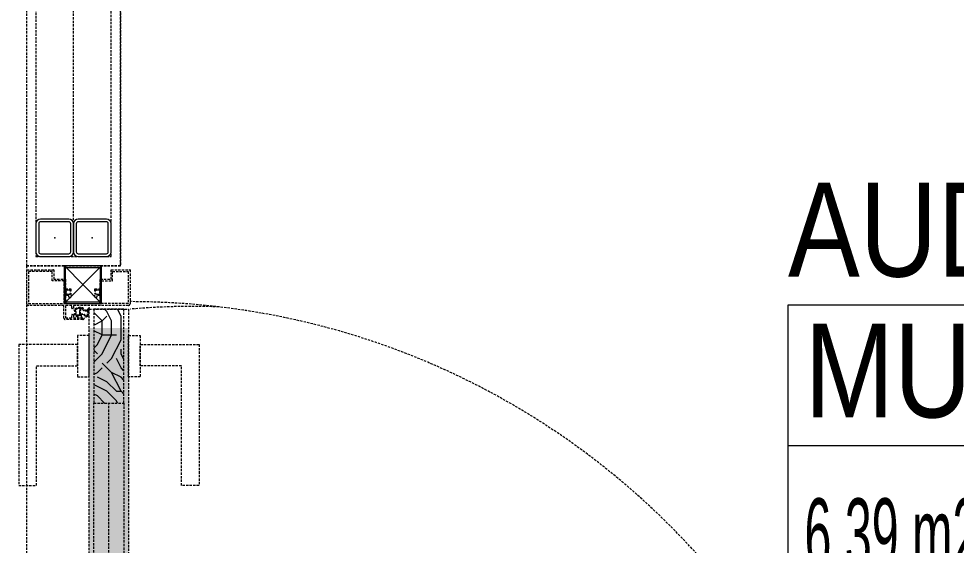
# Model space of a CAD drawing. Extents: x -1457 to 23780, y -2071 to 4205.
# Drawn here: x 1516.7 to 1616.5, y 561.2 to 617.3 of the extents above; entities that cross this region are included whole.
import ezdxf
from ezdxf.enums import TextEntityAlignment as Align

# ---------------------------------------------------------------- set-up
doc = ezdxf.new("R2010")
doc.units = 0
doc.header["$MEASUREMENT"] = 0
doc.linetypes.add('HIDDEN', pattern=[0.375, 0.25, -0.125])
doc.layers.get('0').update_dxf_attribs({"color": 9, "lineweight": 9})
doc.layers.add('10', color=9, linetype='Continuous', lineweight=9)
doc.layers.add('M-TEFRIS2-015', color=129, linetype='Continuous', lineweight=9)
doc.styles.add('Arial', font='arial.ttf', dxfattribs={"height": 2.5})
doc.styles.add('MuuM_TEXT-STANDART', font='ARIALN.TTF')

# ---------------------------------------------------------------- blocks, each defined once
blk = doc.blocks.new('0_roomno2')
blk.add_lwpolyline([(19.375, -10.50000000000218), (0, -10.50000000000218), (0, 0), (19.375, 0)], close=True)
for points in [[(0, -3.000000000001454), (19.375, -3.000000000001454)], [(8.125, -3.000000000001454), (8.125, -10.50000000000218)], [(11.875, -3.000000000001454), (11.875, -10.50000000000218)], [(15.625, -3.000000000001454), (15.625, -10.50000000000218)], [(0, -6.750000000001456), (8.125, -6.750000000001456)]]:
    blk.add_lwpolyline(points)
at = {"style": 'MuuM_TEXT-STANDART', "width": 0.6}
blk.add_text('H:', height=1.5, dxfattribs=at).set_placement((0.3500000000000001, -8.607952679349546), align=Align.MIDDLE_LEFT)
at = {"style": 'Arial'}
blk.add_attdef('ODANO', (0, 1.170000000001164), '', height=2, dxfattribs=at)
blk.add_attdef('MEKANADI', text='', height=2, dxfattribs=at).set_placement((0.3500000000000002, -3.000000000001454), align=Align.BOTTOM_LEFT)
at = {"style": 'MuuM_TEXT-STANDART', "width": 0.6}
for tag, p in [('YER01', (10, -4.500000000001454)), ('TAVAN01', (13.75, -4.500000000001454)), ('DUVAR01', (17.5, -4.500000000001454)), ('YER02', (10, -6.750000000001456)), ('TAVAN02', (13.75, -6.750000000001456)), ('DUVAR02', (17.5, -6.750000000001456)), ('YER03', (10, -9.000000000001457)), ('TAVAN03', (13.75, -9.000000000001457)), ('DUVAR03', (17.5, -9.000000000001457))]:
    blk.add_attdef(tag, text='', height=1.5, dxfattribs=at).set_placement(p, align=Align.MIDDLE_CENTER)
for tag, p in [('M2', (0.3500000000000001, -4.875000000001454)), ('TEMIZTAVANYUKSEKLIGI', (1.799999999999999, -8.607952679349546))]:
    blk.add_attdef(tag, text='', height=1.5, dxfattribs=at).set_placement(p, align=Align.MIDDLE_LEFT)
blk = doc.blocks.new('Prf-40x40')
for points in [[(1.5, -1.999999999998179), (-1.5, -2.000000000001818, -0.4142135623730951), (-2, -1.500000000001818), (-2, 1.499999999998179, -0.4142135623730951), (-1.5, 1.999999999998179), (1.5, 2.000000000001818, -0.4142135623730951), (2, 1.500000000001818), (2, -1.499999999998179, -0.4142135623730951)], [(1.499999999999543, -1.699999999998908), (-1.5, -1.700000000002543, -0.4142135623738941), (-1.699999999999818, -1.500000000001818), (-1.699999999999818, 1.499999999998179, -0.4142135623738941), (-1.499999999999543, 1.699999999998908), (1.5, 1.700000000002543, -0.4142135623738941), (1.699999999999818, 1.500000000001818), (1.699999999999818, -1.499999999998179, -0.4142135623738941)]]:
    blk.add_lwpolyline(points, format="xyb", close=True)
blk.add_point((0, 0))
blk = doc.blocks.new('p-korkasa_40x40')
at = {"layer": '10'}
for points in [[(-2, -2), (-2, -2, 4.557571570274368), (-2, -2), (2, -2.000000000000454, 6.895317174706505), (2, -2.000000000000454), (2, -2.000000000000454), (2, 2.000000000000454), (-2, 2), (-2, -2)], [(-1.85000000000582, -1.85000000000582), (-1.85000000000582, 1.85000000000582), (1.85000000000582, 1.85000000000582), (1.85000000000582, -1.85000000000582), (-1.85000000000582, -1.85000000000582, -4.556434831823175), (-1.85000000000582, -1.85000000000582)]]:
    blk.add_lwpolyline(points, format="xyb", close=True, dxfattribs=at)
for points in [[(2, -2.000000000000454), (-2, 2)], [(2, 2.000000000000454), (-2, -1.96874570933869)]]:
    blk.add_lwpolyline(points, dxfattribs=at)

msp = doc.modelspace()

# ---------------------------------------------------------------- hatches: boundary and pattern name
at = {"layer": 'M-TEFRIS2-015', "linetype": 'HIDDEN', "lineweight": 0}
h = msp.add_hatch(color=256, dxfattribs=at)
edge = h.paths.add_edge_path()
edge.add_spline(control_points=[(1522.963030633815, 585.5124168741931), (1522.909368798257, 585.5518905303725), (1522.81212404263, 585.6234237906428), (1522.717635294874, 585.7302027273581), (1522.61004080475, 585.8163456622242), (1522.664873215923, 585.9251545169718), (1522.700648113831, 586.027397248039), (1522.67637502477, 586.1359355160348), (1522.609028835679, 586.2204025752908), (1522.606331442388, 586.3135084889036), (1522.609813958315, 586.4280968082567), (1522.771242031424, 586.4992461649854), (1522.944397740972, 586.5837259805085), (1523.179118747117, 586.6044139951155), (1523.335625394142, 586.5791968899975), (1523.482921732968, 586.5861406768272), (1523.495546771366, 586.4723159391979), (1523.579513586763, 586.4004652716212), (1523.664606602961, 586.2870381958019), (1523.78955706703, 586.3092953703053), (1523.906167996764, 586.326812025527), (1524.051823813999, 586.3675793135444), (1524.099548111775, 586.4944373659491), (1524.148040103955, 586.6718433058231), (1524.169813849465, 586.6237657850252), (1524.176912558603, 586.5994532188015)], knot_values=[0, 0, 0, 0, 1.972481329933421, 3.574485720078666, 4.459231721842631, 5.627326994262999, 6.631388320856649, 7.787072978740821, 8.75015276194368, 9.776376719050775, 10.52172028727109, 11.98318526219924, 14.34903833668033, 16.62296311174929, 18.66660599276623, 19.53265988375316, 20.30320742306432, 21.53106540985929, 22.8950020509257, 24.14050273090668, 24.94140504827469, 26.57643914558082, 28.1214307914516, 29.40842415818681, 30.06904306217089, 30.06904306217089, 30.06904306217089, 30.06904306217089], degree=3, periodic=0)
edge.add_arc((1524.157714160658, 586.593847728971), 0.0200000000000125, -369.69612773739186, -343.7234121128039, ccw=False)
edge.add_line((1524.177428457737, 586.5904792737383), (1524.014784458162, 585.6385853322354))
edge.add_spline(control_points=[(1524.014784458162, 585.6385853322317), (1523.968463203291, 585.6112120047437), (1523.902943031266, 585.5566960877004), (1523.799129535528, 585.5509440931019), (1523.736839466041, 585.566942176647), (1523.743469302663, 585.566304763397), (1523.719578861597, 585.6376990536555), (1523.719578861597, 585.6376990536555)], knot_values=[0, 0, 0, 0, 0.2230052084876708, 0.4469780816912642, 0.8022655540997069, 1.018676818468204, 1.060393501096338, 1.060393501096338, 1.060393501096338, 1.060393501096338], degree=3, periodic=0)
edge.add_arc((1523.485104730818, 585.584235823113), 0.2404920685283454, -347.1553904040016, -218.8576386954632)
edge.add_spline(control_points=[(1523.29783182151, 585.7351175399126), (1523.315572484586, 585.7087978341624), (1523.314562515956, 585.6507449857709), (1523.36850256149, 585.5540416725235), (1523.250750785672, 585.555615946043), (1523.239420754435, 585.7486843127372), (1523.084982019998, 585.686198370935), (1522.837122221314, 585.6987589111195), (1522.971174481732, 585.5826184039215), (1522.965247884, 585.5315299956965), (1522.963030633815, 585.5124168741931)], knot_values=[1.684532790128255, 1.684532790128255, 1.684532790128255, 1.684532790128255, 1.827512949640418, 2.001131811412198, 2.034132841388928, 2.383878172112238, 2.570749579948123, 2.81730155771981, 2.995364809708569, 3.101801527567439, 3.101801527567439, 3.101801527567439, 3.101801527567439], degree=3, periodic=0)
edge = h.paths.add_edge_path(flags=16)
edge.add_spline(control_points=[(1523.988340175361, 586.2924504487055), (1523.9716948977, 586.2761717092471), (1523.95236359199, 586.2599180553043), (1523.91470739694, 586.2371232394762), (1523.900126432862, 586.2300966993971), (1523.891601212694, 586.226226980627)], knot_values=[4.696285649924368, 4.696285649924368, 4.696285649924368, 4.696285649924368, 4.79612257682362, 4.79612257682362, 4.854419796380462, 4.854419796380462, 4.854419796380462, 4.854419796380462], degree=3, periodic=0)
edge.add_spline(control_points=[(1523.891601212694, 586.226226980627), (1523.888574635956, 586.2263921767262), (1523.885537407197, 586.2263443214288), (1523.875737759856, 586.2259975153975), (1523.868122312404, 586.2254855995889), (1523.851653761918, 586.2240701542432), (1523.84296999246, 586.2231971010078), (1523.825297006624, 586.2211618959591), (1523.816600964456, 586.2200224048102), (1523.791219328949, 586.216338022572), (1523.77289864187, 586.2134663206125), (1523.731250456385, 586.2101938763262), (1523.70797488391, 586.2095047567018), (1523.670828163769, 586.215548207856), (1523.657947949152, 586.2187803357992), (1523.626453094417, 586.2297694444169), (1523.609395999709, 586.2391372309903), (1523.579387074882, 586.2597339600215), (1523.566376173087, 586.2712469961007), (1523.542954604371, 586.2942966995288), (1523.532794417959, 586.3054558157492), (1523.514849645821, 586.3262310527825), (1523.506881877533, 586.3360069335577), (1523.490965236713, 586.3551670246052), (1523.482809801229, 586.3649632611596), (1523.460101818502, 586.3944018619841), (1523.4452455479, 586.4158352046106), (1523.432644986984, 586.4414127943783)], knot_values=[3.795205768767631, 3.795205768767631, 3.795205768767631, 3.795205768767631, 3.825435281411388, 3.825435281411388, 3.876175829762433, 3.876175829762433, 3.923120005564896, 3.923120005564896, 3.970064181367359, 3.970064181367359, 4.056079576782028, 4.056079576782028, 4.1420949721967, 4.1420949721967, 4.181856208153813, 4.181856208153813, 4.244411595576305, 4.244411595576305, 4.309456277789172, 4.309456277789172, 4.374500960002043, 4.374500960002043, 4.436400391423946, 4.436400391423946, 4.498299822845847, 4.498299822845847, 4.605733337985941, 4.605733337985941, 4.605733337985941, 4.605733337985941], degree=3, periodic=0)
edge.add_arc((1523.364469013672, 586.4078265373137), 0.0759999999999773, -333.7732677223272, -207.2221899925271)
edge.add_arc((1524.268135730457, 586.0227750352751), 1.058097748058568, -563.3761552425167, -528.8376998673891)
edge.add_arc((1523.249680143676, 585.821789519996), 0.0200000000000284, -528.9000715373779, -419.8045860840282)
edge.add_arc((1523.474557226345, 585.5380029210974), 0.3422998841750275, -695.511948304005, -591.1287320440587, ccw=False)
edge.add_arc((1523.853332744155, 585.7019794421176), 0.0708012071070941, -521.8184495585258, -360.1577279099494)
edge.add_line((1523.924133682984, 585.7017845357514), (1524.022038299212, 586.2747833016219))
edge.add_arc((1524.002324002133, 586.2781517568474), 0.019999999999999, -369.6961277305409, -225.6378390656023)
edge = h.paths.add_edge_path(flags=16)
edge.add_spline(control_points=[(1523.118498943561, 586.5277778823838), (1523.116567251895, 586.5272445346818), (1523.114633524896, 586.5267061118393), (1523.079427380369, 586.5168229448645), (1523.045545185054, 586.5060133696643), (1523.011084735484, 586.4941873199168), (1523.009943306126, 586.4937946300597), (1523.00880246349, 586.4934011745463)], knot_values=[2.606882164150666, 2.606882164150666, 2.606882164150666, 2.606882164150666, 2.618308665253161, 2.618308665253161, 2.814704777591772, 2.814704777591772, 2.821436412206805, 2.821436412206805, 2.821436412206805, 2.821436412206805], degree=3, periodic=0)
edge.add_spline(control_points=[(1523.00880246349, 586.4934011745463), (1522.976659108332, 586.4823155262166), (1522.944981517168, 586.470622079305), (1522.912264880939, 586.4579629412219), (1522.910760087721, 586.4573792243864), (1522.909255052429, 586.4567939564549)], knot_values=[2.408074102405524, 2.408074102405524, 2.408074102405524, 2.408074102405524, 2.597738580129102, 2.597738580129102, 2.606882164150666, 2.606882164150666, 2.606882164150666, 2.606882164150666], degree=3, periodic=0)
edge.add_spline(control_points=[(1522.909255052429, 586.4567939564549), (1522.894596673061, 586.45109370512), (1522.879915330988, 586.4452463179805), (1522.848699774651, 586.4325377115129), (1522.832060562181, 586.4256058320061), (1522.802419531134, 586.413010027285), (1522.789769708514, 586.4076096893514), (1522.77709281916, 586.4020567355292)], knot_values=[2.149006277224146, 2.149006277224146, 2.149006277224146, 2.149006277224146, 2.238060749371884, 2.238060749371884, 2.336258805541189, 2.336258805541189, 2.408074102405524, 2.408074102405524, 2.408074102405524, 2.408074102405524], degree=3, periodic=0)
edge.add_spline(control_points=[(1522.77709281916, 586.4020567355292), (1522.772435714964, 586.4000167489176), (1522.767774957825, 586.3979561651977), (1522.754444436876, 586.3919915141341), (1522.746404477704, 586.3881710140231), (1522.732236865453, 586.3810552369578), (1522.726079441414, 586.3777580973001), (1522.71572355941, 586.3717657341367), (1522.711686490264, 586.3692639085748), (1522.707949469455, 586.3662984113798)], knot_values=[1.977607441624772, 1.977607441624772, 1.977607441624772, 1.977607441624772, 2.003990200929743, 2.003990200929743, 2.053089229014396, 2.053089229014396, 2.101047753119271, 2.101047753119271, 2.149006277224144, 2.149006277224144, 2.149006277224144, 2.149006277224144], degree=3, periodic=0)
edge.add_arc((1522.720381617466, 586.3506318324398), 0.0200000000000304, -591.5663893431631, -540.5555631517888)
edge.add_spline(control_points=[(1522.700522171981, 586.352998776656), (1522.700387982844, 586.3518728853996), (1522.700278841596, 586.3507296143907), (1522.699780320472, 586.34462242472), (1522.699537500175, 586.3385106654059), (1522.699159313204, 586.321282809502), (1522.699172032866, 586.3094307229294), (1522.699474150206, 586.2993613901381)], knot_values=[1.69878072459484, 1.69878072459484, 1.69878072459484, 1.69878072459484, 1.709176364630534, 1.709176364630534, 1.751194216338215, 1.751194216338215, 1.814824352558606, 1.814824352558606, 1.814824352558606, 1.814824352558606], degree=3, periodic=0)
edge.add_spline(control_points=[(1522.699474150206, 586.2993613901381), (1522.699477051337, 586.2992646977109), (1522.699479979154, 586.2991681696694), (1522.699760908832, 586.2900058157793), (1522.700348095113, 586.2821680977759), (1522.701618601117, 586.2721949523293), (1522.702102940199, 586.2691683006233), (1522.703216977083, 586.2635999948798), (1522.703678838338, 586.2616875163403), (1522.704942012162, 586.2570407130734), (1522.705901996127, 586.2542631986107), (1522.707754727544, 586.2501067909288), (1522.708492302325, 586.2486135951585), (1522.710148213839, 586.2454191493562), (1522.710944305909, 586.243922802747), (1522.713163895631, 586.2399073852685), (1522.714190508217, 586.2381367186063), (1522.715282292509, 586.2363075718495)], knot_values=[1.498288754767149, 1.498288754767149, 1.498288754767149, 1.498288754767149, 1.498899773643438, 1.498899773643438, 1.55638679152604, 1.55638679152604, 1.58513030046734, 1.58513030046734, 1.61387380940864, 1.61387380940864, 1.646408564364206, 1.646408564364206, 1.665384561853024, 1.665384561853024, 1.684360559341839, 1.684360559341839, 1.69878072459484, 1.69878072459484, 1.69878072459484, 1.69878072459484], degree=3, periodic=0)
edge.add_line((1522.715282292509, 586.2363075718495), (1522.741319312144, 586.1926858323459))
edge.add_line((1522.741319312147, 586.1926858323459), (1522.774492553284, 586.1071733190656))
edge.add_line((1522.774492553282, 586.1071733190656), (1522.78269070209, 586.0315136940117))
edge.add_line((1522.78269070209, 586.031513694008), (1522.761553732504, 585.9261518804815))
edge.add_spline(control_points=[(1522.7615537325, 585.9261518804815), (1522.75827431264, 585.9171246249716), (1522.754791587162, 585.9083648612686), (1522.743867787027, 585.8820235150306), (1522.736615186073, 585.8662704090202), (1522.731798071465, 585.8538242830145)], knot_values=[0.9322138717899155, 0.9322138717899155, 0.9322138717899155, 0.9322138717899155, 0.9728151593248144, 0.9728151593248144, 1.059280169269481, 1.059280169269481, 1.059280169269481, 1.059280169269481], degree=3, periodic=0)
edge.add_arc((1522.750449807052, 585.8466053662232), 0.0199999999999873, -564.1288367209762, -491.1876026072526)
edge.add_spline(control_points=[(1522.737000580346, 585.8318027211608), (1522.744531190358, 585.8249606411882), (1522.754816404962, 585.816076906598), (1522.764550070515, 585.8071379952708), (1522.764565357757, 585.8071239553574), (1522.764580643681, 585.8071099157714)], knot_values=[0.6191493752113117, 0.6191493752113117, 0.6191493752113117, 0.6191493752113117, 0.6800377646677511, 0.6800377646677511, 0.6801335518299229, 0.6801335518299229, 0.6801335518299229, 0.6801335518299229], degree=3, periodic=0)
edge.add_line((1522.764580643681, 585.8071099157714), (1522.791418535239, 585.7816145998804))
edge.add_arc((1522.844576437885, 585.8359306876118), 0.0760000000000115, -494.38258039392, -471.8248503193476)
edge.add_line((1522.816321879625, 585.7653780126966), (1522.890986845237, 585.7623035863398))
edge.add_line((1522.890986845239, 585.7623035863471), (1522.974289477383, 585.7665440178716))
edge.add_line((1522.974289477381, 585.7665440178644), (1523.054185251191, 585.7706110269028))
edge.add_line((1523.054185251192, 585.7706110269028), (1523.100655363906, 585.7729765383592))
edge.add_line((1523.100655363905, 585.7729765383592), (1523.100661058738, 585.7729797938773))
edge.add_arc((1523.090417762236, 585.8482863332865), 0.0760000000000394, -442.254088892707, -352.7718027218857)
edge.add_line((1523.165813782656, 585.8578487652376), (1523.165773357895, 585.8577030367924))
edge.add_line((1523.165773357894, 585.8577030367924), (1523.153375299264, 585.9245351017853))
edge.add_line((1523.153375299265, 585.9245351017853), (1523.144034981698, 586.0154991212512))
edge.add_line((1523.144034981695, 586.0154991212439), (1523.145268043846, 586.1439792439414))
edge.add_line((1523.145268043849, 586.1439792439451), (1523.152703061467, 586.2115589785099))
edge.add_line((1523.152703061463, 586.2115589785062), (1523.183841148152, 586.3523976011165))
edge.add_arc((1524.125587823743, 586.0703248435348), 0.9830828253785207, -561.0841378559761, -556.6740540243767, ccw=False)
edge.add_arc((1523.138726014004, 586.4545189879027), 0.0760000000000061, -383.6945358760281, -254.5649605422865)
h = msp.add_hatch(dxfattribs=at)
h.set_pattern_fill('LOGEND', color=256, scale=10, style=0)
h.set_pattern_definition([(7.016709298534877e-15, (11.05818613421819, 2468.639528499534), (9.999999999999998, 9.999999999999998), [3, -7]), (7.016709298534877e-15, (11.05818613421819, 2469.139528499534), (9.999999999999998, 9.999999999999998), [3, -7]), (7.016709298534877e-15, (11.55818613421819, 2470.139528499534), (9.999999999999998, 9.999999999999998), [2, -8]), (7.016709298534877e-15, (12.05818613421819, 2471.139528499534), (9.999999999999998, 9.999999999999998), [1.5, -8.5]), (7.016709298534877e-15, (12.05818613421819, 2472.139528499534), (9.999999999999998, 9.999999999999998), [1, -9]), (7.016709298534877e-15, (9.55818613421819, 2473.139528499534), (9.999999999999998, 9.999999999999998), [0.5, -2.5, 0.5, -6.5]), (7.016709298534877e-15, (11.05818613421819, 2473.639528499534), (9.999999999999998, 9.999999999999998), [0.5, -4, 1.5, -4]), (7.016709298534877e-15, (13.05818613421819, 2474.139528499534), (9.999999999999998, 9.999999999999998), [0.5, -0.5, 0.5, -8.5]), (7.016709298534877e-15, (12.55818613421819, 2474.639528499534), (9.999999999999998, 9.999999999999998), [0.5, -9.5]), (7.016709298534877e-15, (12.05818613421819, 2475.639528499534), (9.999999999999998, 9.999999999999998), [1.5, -8.5]), (7.016709298534877e-15, (12.05818613421819, 2476.639528499534), (9.999999999999998, 9.999999999999998), [2, -8]), (7.016709298534877e-15, (11.55818613421819, 2477.639528499534), (9.999999999999998, 9.999999999999998), [2.5, -3, 0.5, -4]), (90, (7.55818613421819, 2471.639528499534), (-9.999999999999998, 9.999999999999998), [0.5, -1, 2.5, -6]), (90, (8.05818613421819, 2472.639528499534), (-9.999999999999998, 9.999999999999998), [0.5, -0.5, 1.5, -7.5]), (90, (8.55818613421819, 2476.639528499534), (-9.999999999999998, 9.999999999999998), [1, -9]), (90, (9.05818613421819, 2472.639528499534), (-9.999999999999998, 9.999999999999998), [2, -3, 0.5, -4.5]), (90, (9.55818613421819, 2478.139528499534), (-9.999999999999998, 9.999999999999998), [0.5, -9.5]), (90, (10.05818613421819, 2473.139528499534), (-9.999999999999998, 9.999999999999998), [1.5, -8.5]), (90, (11.05818613421819, 2473.639528499534), (-9.999999999999998, 9.999999999999998), [1, -9]), (90, (12.05818613421819, 2473.639528499534), (-9.999999999999998, 9.999999999999998), [0.5, -1.5, 1.5, -6.5]), (90, (12.55818613421819, 2474.139528499534), (-9.999999999999998, 9.999999999999998), [0.5, -9.5]), (90, (13.05818613421819, 2472.139528499534), (-9.999999999999998, 9.999999999999998), [1.399999999999999, -8.6]), (90, (13.55818613421819, 2470.139528499534), (-9.999999999999998, 9.999999999999998), [1, -9]), (90, (14.55818613421819, 2474.139528499534), (-9.999999999999998, 9.999999999999998), [0.5, -9.5]), (90, (15.55818613421819, 2473.639528499534), (-9.999999999999998, 9.999999999999998), [1.5, -8.5]), (90, (16.55818613421819, 2473.639528499534), (-9.999999999999998, 9.999999999999998), [1.5, -8.5]), (45.0000000000001, (15.05818613421819, 2469.639528499534), (-2.075353200829348e-15, 10.00000000019025), [0.7071000000000001, -0.7071000000000001, 0.7071000000000001, -12.02083562]), (45.0000000000001, (13.05818613421819, 2472.139528499534), (-2.075353200829348e-15, 10.00000000019025), [1.414199999999999, -12.72793562]), (45.0000000000001, (9.05818613421819, 2477.139528499534), (-2.075353200829348e-15, 10.00000000019025), [1.414199999999999, -12.72793562]), (45.0000000000001, (11.05818613421819, 2474.639528499534), (-2.075353200829348e-15, 10.00000000019025), [1.414199999999999, -12.72793562]), (45.0000000000001, (11.55818613421819, 2472.639528499534), (-2.075353200829348e-15, 10.00000000019025), [1.414199999999999, -12.72793562]), (45.0000000000001, (14.55818613421819, 2470.639528499534), (-2.075353200829348e-15, 10.00000000019025), [1.414199999999999, -12.72793562]), (45.0000000000001, (13.55818613421819, 2471.139528499534), (-2.075353200829348e-15, 10.00000000019025), [2.121319999999998, -12.02081562]), (45.0000000000001, (10.55818613421819, 2475.639528499534), (-2.075353200829348e-15, 10.00000000019025), [0.7071000000000001, -13.43503562]), (45.0000000000001, (10.05818613421819, 2476.639528499534), (-2.075353200829348e-15, 10.00000000019025), [0.7071000000000001, -13.43503562]), (45.0000000000001, (14.05818613421819, 2476.639528499534), (-2.075353200829348e-15, 10.00000000019025), [0.7071000000000001, -13.43503562]), (45.0000000000001, (10.05818613421819, 2471.639528499534), (-2.075353200829348e-15, 10.00000000019025), [0.7071000000000001, -13.43503562]), (45.0000000000001, (15.55818613421819, 2475.139528499534), (-2.075353200829348e-15, 10.00000000019025), [0.7071000000000001, -13.43503562]), (45.0000000000001, (12.05818613421819, 2474.139528499534), (-2.075353200829348e-15, 10.00000000019025), [0.7071000000000001, -13.43503562]), (45.0000000000001, (13.05818613421819, 2475.139528499534), (-2.075353200829348e-15, 10.00000000019025), [0.7071000000000001, -13.43503562]), (135, (12.55818613421819, 2473.139528499534), (-10.00000000019025, -2.075353200829348e-15), [0.7071000000000001, -0.7071000000000001, 2.121319999999998, -10.60661562]), (135, (14.05818613421819, 2473.139528499534), (-10.00000000019025, -2.075353200829348e-15), [0.7071000000000001, -13.43503562]), (135, (14.05818613421819, 2469.639528499534), (-10.00000000019025, -2.075353200829348e-15), [0.7071000000000001, -13.43503562]), (135, (12.05818613421819, 2472.139528499534), (-10.00000000019025, -2.075353200829348e-15), [0.7071000000000001, -13.43503562]), (135, (13.55818613421819, 2474.139528499534), (-10.00000000019025, -2.075353200829348e-15), [0.7071000000000001, -13.43503562]), (135, (11.05818613421819, 2471.639528499534), (-10.00000000019025, -2.075353200829348e-15), [0.7071000000000001, -13.43503562]), (135, (15.05818613421819, 2471.639528499534), (-10.00000000019025, -2.075353200829348e-15), [0.7071000000000001, -13.43503562]), (135, (8.05818613421819, 2468.639528499534), (-10.00000000019025, -2.075353200829348e-15), [0.7071000000000001, -13.43503562]), (135, (8.55818613421819, 2469.139528499534), (-10.00000000019025, -2.075353200829348e-15), [1.414199999999999, -12.72793562]), (135, (9.05818613421819, 2469.639528499534), (-10.00000000019025, -2.075353200829348e-15), [1.414199999999999, -12.72793562]), (135, (10.05818613421819, 2469.639528499534), (-10.00000000019025, -2.075353200829348e-15), [1.414199999999999, -12.72793562]), (135, (10.55818613421819, 2470.639528499534), (-10.00000000019025, -2.075353200829348e-15), [1.414199999999999, -12.72793562]), (135, (14.55818613421819, 2474.639528499534), (-10.00000000019025, -2.075353200829348e-15), [1.414199999999999, -12.72793562]), (135, (16.55818613421819, 2469.639528499534), (-10.00000000019025, -2.075353200829348e-15), [1.414199999999999, -12.72793562]), (135, (17.05818613421819, 2477.639528499534), (-10.00000000019025, -2.075353200829348e-15), [1.414199999999999, -12.72793562]), (135, (17.05818613421819, 2476.639528499534), (-10.00000000019025, -2.075353200829348e-15), [1.414199999999999, -12.72793562]), (135, (16.05818613421819, 2476.139528499534), (-10.00000000019025, -2.075353200829348e-15), [1.414199999999999, -12.72793562]), (135, (9.05818613421819, 2476.139528499534), (-10.00000000019025, -2.075353200829348e-15), [2.121319999999998, -12.02081562]), (135, (15.55818613421819, 2475.139528499534), (-10.00000000019025, -2.075353200829348e-15), [2.121319999999998, -12.02081562]), (26.56505120000013, (10.05818613421819, 2478.139528499534), (10.00000000000094, 4.000648075353201e-09), [1.117999999999998, -21.24267976999997]), (26.56505120000013, (10.05818613421819, 2473.139528499534), (10.00000000000094, 4.000648075353201e-09), [1.117999999999998, -21.24267976999997]), (26.56505120000013, (11.05818613421819, 2476.139528499534), (10.00000000000094, 4.000648075353201e-09), [1.117999999999998, -21.24267976999997]), (26.56505120000013, (14.05818613421819, 2469.139528499534), (10.00000000000094, 4.000648075353201e-09), [1.117999999999998, -21.24267976999997]), (26.56505120000013, (13.55818613421819, 2470.139528499534), (10.00000000000094, 4.000648075353201e-09), [1.117999999999998, -21.24267976999997]), (26.56505120000013, (10.55818613421819, 2472.139528499534), (10.00000000000094, 4.000648075353201e-09), [1.117999999999998, -21.24267976999997]), (26.56505120000013, (10.55818613421819, 2477.139528499534), (10.00000000000094, 4.000648075353201e-09), [1.117999999999998, -21.24267976999997]), (26.56505120000013, (13.55818613421819, 2474.139528499534), (10.00000000000094, 4.000648075353201e-09), [2.235999999999996, -20.12467976999998]), (63.43494882000013, (13.55818613421819, 2475.639528499534), (5.099833246467991e-10, 10.00000000000094), [1.117999999999975, -21.2426797699996]), (63.43494882000013, (15.05818613421819, 2472.639528499534), (5.099833246467991e-10, 10.00000000000094), [1.117999999999975, -21.2426797699996]), (63.43494882000013, (10.05818613421819, 2474.639528499534), (5.099833246467991e-10, 10.00000000000094), [1.117999999999975, -21.2426797699996]), (63.43494882000013, (8.05818613421819, 2475.139528499534), (5.099833246467991e-10, 10.00000000000094), [1.117999999999975, -21.2426797699996]), (63.43494882000013, (14.05818613421819, 2473.139528499534), (5.099833246467991e-10, 10.00000000000094), [1.117999999999975, -21.2426797699996]), (63.43494882000013, (13.05818613421819, 2473.139528499534), (5.099833246467991e-10, 10.00000000000094), [1.117999999999975, -21.2426797699996]), (63.43494882000013, (9.05818613421819, 2474.639528499534), (5.099833246467991e-10, 10.00000000000094), [2.23599999999995, -20.12467976999961]), (63.43494882000013, (16.55818613421819, 2471.139528499534), (5.099833246467991e-10, 10.00000000000094), [2.23599999999995, -20.12467976999961]), (63.43494882000013, (15.55818613421819, 2471.639528499534), (5.099833246467991e-10, 10.00000000000094), [2.23599999999995, -20.12467976999961]), (116.5650512000001, (7.55818613421819, 2470.139528499534), (-4.000651375353201e-09, 10.00000000000094), [1.117999999999979, -21.24267976999967]), (116.5650512000001, (7.55818613421819, 2475.639528499534), (-4.000651375353201e-09, 10.00000000000094), [1.117999999999979, -21.24267976999967]), (116.5650512000001, (9.55818613421819, 2468.639528499534), (-4.000651375353201e-09, 10.00000000000094), [1.117999999999979, -21.24267976999967]), (116.5650512000001, (8.55818613421819, 2477.639528499534), (-4.000651375353201e-09, 10.00000000000094), [1.117999999999979, -21.24267976999967]), (116.5650512000001, (9.55818613421819, 2471.639528499534), (-4.000651375353201e-09, 10.00000000000094), [1.117999999999979, -21.24267976999967]), (116.5650512000001, (11.55818613421819, 2472.639528499534), (-4.000651375353201e-09, 10.00000000000094), [1.117999999999979, -21.24267976999967]), (116.5650512000001, (12.55818613421819, 2474.639528499534), (-4.000651375353201e-09, 10.00000000000094), [1.117999999999979, -21.24267976999967]), (116.5650512000001, (8.05818613421819, 2470.639528499534), (3.211465100124647e-06, 10.00000160773382), [1.117999999999979, -21.24267976999967]), (116.5650512000001, (10.55818613421819, 2472.139528499534), (-4.000651375353201e-09, 10.00000000000094), [1.117999999999979, -21.24267976999967]), (116.5650512000001, (13.55818613421819, 2471.139528499534), (-4.000651375353201e-09, 10.00000000000094), [1.117999999999979, -21.24267976999967]), (116.5650512000001, (14.55818613421819, 2472.139528499534), (-4.000651375353201e-09, 10.00000000000094), [1.117999999999979, -21.24267976999967]), (116.5650512000001, (16.55818613421819, 2475.139528499534), (-4.000651375353201e-09, 10.00000000000094), [1.117999999999979, -21.24267976999967]), (116.5650512000001, (9.05818613421819, 2478.139528499534), (-4.000651375353201e-09, 10.00000000000094), [1.117999999999979, -21.24267976999967]), (116.5650512000001, (7.55818613421819, 2477.639528499534), (-4.000651375353201e-09, 10.00000000000094), [2.235999999999958, -20.12467976999968]), (116.5650512000001, (9.05818613421819, 2470.639528499534), (-4.000651375353201e-09, 10.00000000000094), [2.235999999999958, -20.12467976999968]), (153.4349488200001, (7.55818613421819, 2469.139528499534), (-10.00000000000094, 5.099866246467991e-10), [1.117999999999995, -21.24267976999997]), (153.4349488200001, (16.05818613421819, 2468.639528499534), (-10.00000000000094, 5.099866246467991e-10), [1.117999999999995, -21.24267976999997]), (153.4349488200001, (15.55818613421819, 2473.639528499534), (-10.00000000000094, 5.099866246467991e-10), [1.117999999999995, -21.24267976999997]), (153.4349488200001, (11.55818613421819, 2470.139528499534), (-10.00000000000094, 5.099866246467991e-10), [1.117999999999995, -21.24267976999997]), (153.4349488200001, (11.05818613421819, 2469.139528499534), (-10.00000000000094, 5.099866246467991e-10), [1.117999999999995, -21.24267976999997]), (153.4349488200001, (12.05818613421819, 2471.139528499534), (-10.00000000000094, 5.099866246467991e-10), [1.117999999999995, -21.24267976999997]), (153.4349488200001, (15.05818613421819, 2477.139528499534), (-10.00000000000094, 5.099866246467991e-10), [1.117999999999995, -21.24267976999997]), (153.4349488200001, (16.05818613421819, 2477.639528499534), (-10.00000000000094, 5.099866246467991e-10), [2.235999999999995, -20.12467976999997])])
h.paths.add_polyline_path([(1524.670006243574, 582.6629566819502), (1524.702334952646, 582.6629566819502), (1524.702334952646, 581.8679658418441), (1524.670006243574, 581.8679658418441), (1524.670006243574, 581.3500000044987), (1524.702334952646, 581.3500000044987), (1524.702334952646, 580.4000000045016), (1527.837677534502, 580.4000000045016), (1527.837677534502, 581.3500000044987), (1527.870006243575, 581.3500000044987), (1527.870006243575, 581.8679658418441), (1527.837677534502, 581.8679658418441), (1527.837677534502, 582.6629566819502), (1527.870006243575, 582.6629566819502), (1527.870006243575, 586.4000000045016), (1524.670006243574, 586.4000000045016)])
h.paths.add_polyline_path([(1524.702334952646, 578.9320341671591), (1524.702334952646, 578.1370433270531), (1524.670006243574, 578.1370433270531), (1524.670006243574, 576.4000885899404), (1527.870006243575, 576.4000885899404), (1527.870006243575, 578.1370433270531), (1527.837677534502, 578.1370433270531), (1527.837677534502, 578.9320341671591), (1527.870006243575, 578.9320341671591), (1527.870006243575, 579.4500000044973), (1527.837677534502, 579.4500000045045), (1527.837677534502, 580.4000000045016), (1524.702334952646, 580.4000000045016), (1524.702334952646, 579.4500000045045), (1524.670006243574, 579.4500000045045), (1524.670006243574, 578.9320341671591)])
h = msp.add_hatch(color=256, dxfattribs=at)
h.dxf.hatch_style = 1
h.paths.add_polyline_path([(1528.370006243575, 505.6002941221486), (1528.370006243575, 584.395000004577), (1524.170006243574, 584.395000004577), (1524.170006243574, 505.6002941221486)])

# ---------------------------------------------------------------- linework, layer by layer
for p, q in [((1524.022038299212, 586.2747833016219), (1523.92382918857, 585.7000024448753)), ((1524.177428457737, 586.590479273731), (1524.014784458162, 585.6385853322317)), ((1522.84795311197, 585.7601130001094), (1523.100625842791, 585.7729750356193))]:
    msp.add_line(p, q, dxfattribs=at)
for points in [[(1719.556534728945, 328.2471463253751, -0.0476109814025935), (1885.579757219813, 764.5919943634508), (1831.782608339912, 791.1601477127915, 0.006731290251998001), (1802.59565100033, 730.0000000045111), (1517.500006243564, 730.0000000045111), (1517.500006243564, 591.0000000045184), (1527.500006243564, 591.0000000045184), (1527.500006243564, 720.0000000045111), (1798.014134175769, 720.0000000045111)], [(1718.519411425004, 328.2471463253751, -0.0475370813529103), (1884.240517904014, 764.1380876974872), (1832.236603115619, 789.8206380116026, 0.0066955399505988), (1803.236003424913, 729.0000000045111), (1518.500006243564, 729.0000000045111), (1518.500006243564, 592.0000000045184), (1526.500006243564, 592.0000000045184), (1526.500006243564, 721.0000000045111), (1799.569031010876, 721.0000000045111)], [(1522.500006243564, 595.5000000045184), (1522.500006243564, 725.0000000045111), (1820.11246934739, 725.0000000045111, 0.0405625067166278), (1680.611760543672, 345.0000000046493, 0.04046592485411)], [(1537.983110062138, 586.6323632988824, 0.0313811170518445), (1528.570006243575, 586.4002941221661)]]:
    msp.add_lwpolyline(points, format="xyb", dxfattribs=at)
for points in [[(1527.500006243564, 347.0000000047148), (1675.977958318304, 347.0000000046348, -0.039712389346447), (1812.306996669431, 720.0000000045111), (1527.500006243564, 720.000000004482), (1527.500006243564, 591.0000000045475), (1517.500006243586, 591.0000000044529), (1517.500006243542, 501.0000000043656), (1527.500006243564, 501.0000000044383)], [(1520.375006243576, 590.600000004506, -0.4142135623730951), (1520.400006243573, 590.5750000045045), (1520.400006243573, 589.6000000044405), (1521.635006243574, 589.6000000044405, -0.4142135623730951), (1521.660006243575, 589.5750000044391), (1521.660006243575, 588.5545459251916), (1522.218809327765, 588.5545459251916), (1522.218809327765, 588.3245459251884), (1522.109520005884, 588.3245459251884), (1522.145377898585, 588.3604038178928, 0.0916730868048769), (1522.074667220466, 588.431114496012), (1522.038574909282, 588.3950221848245, 0.2882609505077494), (1521.79904374625, 588.3950221848245), (1521.762951435066, 588.431114496012, 0.091673086804877), (1521.692240756947, 588.3604038178928), (1521.728333068131, 588.3243115067053, 0.2882609505067066), (1521.728333068131, 588.0847803436736), (1521.692240756947, 588.0486880324934, 0.09167308680455198), (1521.762951435066, 587.9779773543742), (1521.79904374625, 588.0140696655544, 0.2882609505077494), (1522.038574909282, 588.0140696655544), (1522.074667220466, 587.9779773543742, 0.0916730868044047), (1522.145377898585, 588.0486880324934), (1522.109520005884, 588.0845459251905), (1522.218809327765, 588.0845459251905), (1522.218809327765, 587.6795459251916, -0.4142135623730951), (1522.193809327768, 587.6545459251902), (1522.043809327766, 587.6545459251902, -0.4142135623730951), (1522.018809327765, 587.6795459251916), (1522.018809327765, 587.8545459251873), (1521.660006243575, 587.8545459251873), (1521.660006243575, 587.1500000045016, 0.4142135623730951), (1521.810006243573, 587.0000000045002), (1525.190006243574, 587.0000000045002, 0.4142135623730951), (1525.340006243576, 587.1500000045016), (1525.340006243576, 587.8545459251873), (1524.981203159383, 587.8545459251873), (1524.981203159383, 587.6795459251916, -0.4142135623730951), (1524.956203159385, 587.6545459251902), (1524.806203159384, 587.6545459251902, -0.4142135623730951), (1524.781203159382, 587.6795459251916), (1524.781203159382, 588.0845459251905), (1524.890492481267, 588.0845459251905), (1524.854634588566, 588.0486880324934, 0.0916730868044046), (1524.925345266682, 587.9779773543742), (1524.961437577869, 588.0140696655544, 0.2882609505077494), (1525.200968740901, 588.0140696655544), (1525.237061052085, 587.9779773543742, 0.09167308680455198), (1525.307771730204, 588.0486880324861), (1525.271679419016, 588.0847803436736, 0.2882609505067075), (1525.271679419016, 588.3243115067053), (1525.307771730204, 588.3604038178928, 0.0916730868048769), (1525.237061052085, 588.431114496012), (1525.200968740901, 588.3950221848245, 0.2882609505077494), (1524.961437577869, 588.3950221848245), (1524.925345266685, 588.431114496012, 0.091673086804877), (1524.854634588566, 588.3604038178928), (1524.890492481267, 588.3245459251884), (1524.781203159382, 588.3245459251884), (1524.781203159382, 588.5545459251916), (1525.340006243576, 588.5545459251916), (1525.340006243576, 589.5750000044391, -0.4142135623730951), (1525.365006243574, 589.6000000044405), (1526.500006243576, 589.6000000044405), (1526.500006243576, 590.5750000045045, -0.4142135623730951), (1526.525006243577, 590.600000004506), (1528.495006243575, 590.600000004506, -0.4142135623730951), (1528.520006243576, 590.5750000045045), (1528.520006243576, 586.9500000045045, -0.4142135623730951), (1528.370006243575, 586.8000000045031), (1522.500006243576, 586.8000000045031), (1522.500006243576, 586.475000004506, -0.4142135623730951), (1522.475006243574, 586.4500000045045), (1522.345006243573, 586.4500000045045, -0.4142135623730951), (1522.320006243575, 586.475000004506), (1522.320006243575, 586.8000000045031), (1521.660006243575, 586.8000000045031), (1521.660006243575, 585.4800000045034), (1522.320006243575, 585.4800000045034), (1522.320006243575, 585.8050000045005, -0.4142135623730951), (1522.345006243573, 585.8300000045019), (1522.475006243574, 585.8300000045019, -0.4142135623730951), (1522.500006243576, 585.8050000045005), (1522.500006243576, 585.4800000045034), (1523.640006243575, 585.4800000045034), (1523.640006243575, 585.4500000045045, -0.4142135623730951), (1523.490006243574, 585.3000000045031), (1521.630006243573, 585.3000000045031, -0.4142135623730951), (1521.480006243575, 585.4500000045045), (1521.480006243575, 586.8000000045031), (1517.670006243574, 586.8000000045031, -0.4142135623730951), (1517.520006243576, 586.9500000045045), (1517.520006243576, 590.5750000045045, -0.4142135623730951), (1517.545006243578, 590.600000004506)]]:
    msp.add_lwpolyline(points, format="xyb", close=True, dxfattribs=at)
for points in [[(1517.720006243573, 590.4000000045016), (1517.720006243573, 587.0000000045075), (1521.500006243572, 587.0000000045002), (1521.500006243572, 589.4200000044402), (1520.240006243574, 589.4200000044402), (1520.240006243574, 590.4000000045016)], [(1525.500006243576, 589.4200000044402), (1526.660006243579, 589.4200000044402), (1526.660006243579, 590.4000000045016), (1528.320006243575, 590.4000000045016), (1528.320006243575, 587.0000000045002), (1525.500006243576, 587.0000000045002)], [(1524.170006243574, 586.4000000045016), (1528.370006243575, 586.4002941221661), (1528.370006243575, 505.6002941221486), (1524.170426411638, 505.6000000339227)], [(1524.670006243574, 576.4000885899404), (1527.870006243575, 576.4000885899404), (1527.870006243575, 513.6002827097), (1524.670004883541, 513.6002927741465)]]:
    msp.add_lwpolyline(points, close=True, dxfattribs=at)
for points in [[(1523.214719796761, 586.4554910899133), (1523.183841148155, 586.3523976011165), (1523.152703061463, 586.2115589785062), (1523.145268043849, 586.1439792439451), (1523.144034981695, 586.0154991212439), (1523.153375299265, 585.9245351017853), (1523.165773357894, 585.8577030367924), (1523.150113343618, 585.8012497776763), (1523.100661058739, 585.7729797938773), (1523.054185251192, 585.7706110269028), (1522.974289477381, 585.7665440178644), (1522.890986845239, 585.7623035863471), (1522.816321879625, 585.7653780126966), (1522.791418535242, 585.781614599884), (1522.764580643678, 585.8071099157714), (1522.730985602942, 585.8420070232278), (1522.761553732504, 585.9261518804888), (1522.78269070209, 586.031513694008), (1522.774492553282, 586.1071733190656), (1522.741319312147, 586.1926858323459), (1522.715282292509, 586.2363075718495), (1522.699474150206, 586.2993613901454), (1522.707949469452, 586.3662984113798), (1522.77709281916, 586.4020567355292), (1522.909255052426, 586.4567939564549), (1523.00880246349, 586.4934011745463), (1523.118498943561, 586.5277778823838), (1523.196196705703, 586.50424945739), (1523.196196661593, 586.5042495083653), (1523.214719796761, 586.4554910899133)], [(1527.870006243575, 576.4000885899404), (1527.870006243575, 576.4000885899404), (1527.870006243575, 586.4000000045016), (1524.670006243574, 586.4000000045016), (1524.670006243574, 576.4000885778842)], [(1524.170011114878, 583.5971993839084), (1522.920011114878, 583.5971993839084), (1522.920011114878, 579.197199383907), (1524.170011114878, 579.197199383907), (1524.170011114878, 583.5971993839084)], [(1528.370146660043, 583.5971897565614), (1529.620146660043, 583.5971897565614), (1529.620146660043, 579.19718975656), (1528.370146660043, 579.19718975656), (1528.370146660043, 583.5971897565614)], [(1522.920011114878, 582.6221993839063), (1516.670011114878, 582.6221993839063), (1516.670011114878, 567.6221993839063), (1518.545011114878, 567.6221993839063), (1518.545011114878, 580.3721993839063), (1518.545011114878, 580.3721993839063), (1522.920011114878, 580.3721993839063), (1522.920011114878, 582.6221993839063)], [(1529.620146660043, 582.6221897565592), (1535.870146660043, 582.6221897565592), (1535.870146660043, 567.6221897565592), (1533.995146660043, 567.6221897565592), (1533.995146660043, 580.3721897565592), (1533.995146660043, 580.3721897565592), (1529.620146660043, 580.3721897565592), (1529.620146660043, 582.6221897565592)], [(1526.270005563558, 513.6002891870339), (1526.270006243572, 576.4000885899404)]]:
    msp.add_lwpolyline(points, dxfattribs=at)
for centre, radius, start, end in [((1528.370006243575, 505.6002941221486), 81.60029411766662, 0, 89.8946771961747), ((1522.720381617466, 586.3506318324398), 0.02, 128.4336106363136, 173.2032749973096), ((1523.138726014004, 586.4545189879027), 0.076, 336.3054640785176, 105.4350394371059), ((1524.125587823743, 586.0703248435348), 0.983082825378532, 158.915862147615, 192.4906719201926), ((1524.268135730457, 586.0227750352751), 1.058097748058572, 156.6238447583223, 191.164703433545), ((1523.364469013672, 586.4078265373137), 0.076, 26.22673226564759, 152.7778100166986), ((1524.002324002133, 586.2781517568474), 0.02, 350.3038722725781, 134.362160930512), ((1522.750449807052, 585.8466053662232), 0.02, 158.8417053724892, 227.7426827470404), ((1522.844576437885, 585.8359306876118), 0.076, 225.617419607363, 270.7328797544681), ((1523.090417762236, 585.8482863332865), 0.076, 277.7459111072155, 5.782088052093989), ((1523.249680143676, 585.821789519996), 0.02, 191.2270748506367, 300.1954139160153), ((1523.474557226345, 585.5380029210974), 0.3422998841750354, 24.45469069920628, 128.8712679557991), ((1523.485104730818, 585.584235823113), 0.2404920685283614, 12.84460959603847, 141.1423613046938), ((1523.853332744155, 585.7019794421176), 0.0708012071070867, 197.4548495621872, 1.569542270734741)]:
    msp.add_arc(centre, radius, start, end, dxfattribs=at)
for points, knots in [([(1522.963030633815, 585.5124168741931), (1522.909368798257, 585.5518905303725), (1522.81212404263, 585.6234237906428), (1522.717635294874, 585.7302027273581), (1522.61004080475, 585.8163456622242), (1522.664873215923, 585.9251545169718), (1522.700648113831, 586.027397248039), (1522.67637502477, 586.1359355160348), (1522.609028835679, 586.2204025752908), (1522.606331442388, 586.3135084889036), (1522.609813958315, 586.4280968082567), (1522.771242031424, 586.4992461649854), (1522.944397740972, 586.5837259805085), (1523.179118747117, 586.6044139951155), (1523.335625394142, 586.5791968899975), (1523.482921732968, 586.5861406768272), (1523.495546771366, 586.4723159391979), (1523.579513586763, 586.4004652716212), (1523.664606602961, 586.2870381958019), (1523.78955706703, 586.3092953703053), (1523.906167996764, 586.326812025527), (1524.051823813999, 586.3675793135444), (1524.119548111776, 586.4944373659491), (1524.148040103955, 586.6718433058231), (1524.169813849465, 586.6237657850252), (1524.176912558603, 586.5994532188015)], [0, 0, 0, 0, 1.972481329933421, 3.574485720078666, 4.459231721842631, 5.627326994262999, 6.631388320856649, 7.787072978740821, 8.75015276194368, 9.776376719050775, 10.52172028727109, 11.98318526219924, 14.34903833668033, 16.62296311174929, 18.66660599276623, 19.53265988375316, 20.30320742306432, 21.53106540985929, 22.8950020509257, 24.14050273090668, 24.94140504827469, 26.57643914558082, 28.1214307914516, 29.40842415818681, 30.06904306217089, 30.06904306217089, 30.06904306217089, 30.06904306217089]), ([(1522.731798071465, 585.8538242830145), (1522.736615186073, 585.8662704090202), (1522.743867787027, 585.8820235150306), (1522.756792602129, 585.9131900528191), (1522.762264926463, 585.9272809409049), (1522.771648110931, 585.9565727483605), (1522.775740115787, 585.9722172274451), (1522.782091657104, 586.0089906586109), (1522.783489814316, 586.0309399834987), (1522.78130768504, 586.0734708200143), (1522.777919462485, 586.0943609341521), (1522.768087856213, 586.1321454488607), (1522.762127545982, 586.1491539221934), (1522.750118535718, 586.1761045510757), (1522.744702329721, 586.1865991644772), (1522.734666815501, 586.204730513211), (1522.7298942489, 586.2126501202329), (1522.720299957949, 586.2282008226866), (1522.715778648264, 586.2351770861023), (1522.710944305905, 586.243922802747), (1522.710148213839, 586.2454191493562), (1522.708492302325, 586.2486135951585), (1522.707754727544, 586.2501067909288), (1522.705901996127, 586.2542631986107), (1522.704942012162, 586.2570407130734), (1522.703678838338, 586.2616875163403), (1522.703216977083, 586.2635999948798), (1522.702102940199, 586.2691683006233), (1522.701618601117, 586.2721949523293), (1522.700348095113, 586.2821680977759), (1522.699760908832, 586.2900058157793), (1522.69917229933, 586.3092029635918), (1522.699157125946, 586.3211831715853), (1522.699537500175, 586.3385106654059), (1522.699780320472, 586.34462242472), (1522.700278841596, 586.3507296143907), (1522.700387982844, 586.3518728853996), (1522.700522171981, 586.352998776656)], [0.9322138717899155, 0.9322138717899155, 0.9322138717899155, 0.9322138717899155, 1.018678881734585, 1.018678881734585, 1.082556095212454, 1.082556095212454, 1.146433308690327, 1.146433308690327, 1.225396899008182, 1.225396899008182, 1.304360489326034, 1.304360489326034, 1.372259955503497, 1.372259955503497, 1.415603443997421, 1.415603443997421, 1.458946932491345, 1.458946932491345, 1.512708920020149, 1.512708920020149, 1.531684917508965, 1.531684917508965, 1.550660914997782, 1.550660914997782, 1.583195669953349, 1.583195669953349, 1.611939178894649, 1.611939178894649, 1.640682687835949, 1.640682687835949, 1.698169705718551, 1.698169705718551, 1.76241086081523, 1.76241086081523, 1.804428712522914, 1.804428712522914, 1.814824352558608, 1.814824352558608, 1.814824352558608, 1.814824352558608]), ([(1522.707949469455, 586.3662984113798), (1522.711686490264, 586.3692639085748), (1522.71572355941, 586.3717657341367), (1522.726079441414, 586.3777580973001), (1522.732236865453, 586.3810552369578), (1522.746404477704, 586.3881710140231), (1522.754444436876, 586.3919915141341), (1522.780457955305, 586.403631086283), (1522.797819820735, 586.4110554038525), (1522.832060562181, 586.4256058320061), (1522.848699774651, 586.4325377115129), (1522.881439593781, 586.4458668821571), (1522.897609726897, 586.452292382146), (1522.946089301426, 586.4710507173113), (1522.978908318091, 586.4831450985548), (1523.045545185054, 586.5060133696643), (1523.079427380369, 586.5168229448645), (1523.114633524896, 586.5267061118393), (1523.116567251895, 586.5272445346745), (1523.118498943561, 586.5277778823838)], [1.977607441624772, 1.977607441624772, 1.977607441624772, 1.977607441624772, 2.025565965729647, 2.025565965729647, 2.073524489834522, 2.073524489834522, 2.122623517919175, 2.122623517919175, 2.220821574088481, 2.220821574088481, 2.319019630257786, 2.319019630257786, 2.41721768642709, 2.41721768642709, 2.613613798765703, 2.613613798765703, 2.810009911104313, 2.810009911104313, 2.821436412206809, 2.821436412206809, 2.821436412206809, 2.821436412206809]), ([(1523.432644986984, 586.4414127943783), (1523.4452455479, 586.4158352046106), (1523.460101818502, 586.3944018619841), (1523.482809801229, 586.3649632611596), (1523.490965236713, 586.3551670246052), (1523.506881877533, 586.3360069335577), (1523.514849645821, 586.3262310527825), (1523.532794417959, 586.3054558157492), (1523.542954604371, 586.2942966995288), (1523.566376173087, 586.2712469961007), (1523.579387074882, 586.2597339600215), (1523.609395999709, 586.2391372309903), (1523.626453094417, 586.2297694444169), (1523.657947949152, 586.2187803357992), (1523.670828163769, 586.215548207856), (1523.70797488391, 586.2095047567018), (1523.731250456385, 586.2101938763262), (1523.77289864187, 586.2134663206125), (1523.791219328949, 586.216338022572), (1523.816600964456, 586.2200224048102), (1523.825297006624, 586.2211618959591), (1523.84296999246, 586.2231971010078), (1523.851653761918, 586.2240701542432), (1523.868122312404, 586.2254855995889), (1523.875737759856, 586.2259975153975), (1523.885537407197, 586.2263443214288), (1523.888574635956, 586.2263921767262), (1523.891601212694, 586.226226980627)], [3.795205768767628, 3.795205768767628, 3.795205768767628, 3.795205768767628, 3.902639283907723, 3.902639283907723, 3.964538715329623, 3.964538715329623, 4.026438146751528, 4.026438146751528, 4.091482828964397, 4.091482828964397, 4.156527511177267, 4.156527511177267, 4.219082898599757, 4.219082898599757, 4.258844134556872, 4.258844134556872, 4.34485952997154, 4.34485952997154, 4.430874925386211, 4.430874925386211, 4.477819101188672, 4.477819101188672, 4.524763276991137, 4.524763276991137, 4.575503825342183, 4.575503825342183, 4.605733337985941, 4.605733337985941, 4.605733337985941, 4.605733337985941]), ([(1523.891601212694, 586.226226980627), (1523.900126432862, 586.2300966993971), (1523.91470739694, 586.2371232394762), (1523.95236359199, 586.2599180553043), (1523.9716948977, 586.2761717092471), (1523.988340175361, 586.2924504487055)], [4.696285649924367, 4.696285649924367, 4.696285649924367, 4.696285649924367, 4.754582869481209, 4.754582869481209, 4.854419796380462, 4.854419796380462, 4.854419796380462, 4.854419796380462]), ([(1522.791418535242, 585.781614599884), (1522.78288976142, 585.7899615141687), (1522.77396297787, 585.7984936522298), (1522.754816404962, 585.816076906598), (1522.744531190358, 585.8249606411882), (1522.737000580346, 585.8318027211608)], [0.5601748397419227, 0.5601748397419227, 0.5601748397419227, 0.5601748397419227, 0.6192451623734839, 0.6192451623734839, 0.680133551829923, 0.680133551829923, 0.680133551829923, 0.680133551829923]), ([(1523.29783182151, 585.7351175399126), (1523.315572484586, 585.7087978341624), (1523.314562515956, 585.6507449857709), (1523.36850256149, 585.5540416725235), (1523.250750785672, 585.555615946043), (1523.239420754435, 585.7486843127372), (1523.084982019998, 585.686198370935), (1522.837122221314, 585.6987589111195), (1522.971174481732, 585.5826184039215), (1522.965247884, 585.5315299956965), (1522.963030633815, 585.5124168741931)], [1.684532790128255, 1.684532790128255, 1.684532790128255, 1.684532790128255, 1.827512949640418, 2.001131811412198, 2.034132841388928, 2.383878172112238, 2.570749579948123, 2.81730155771981, 2.995364809708569, 3.101801527567439, 3.101801527567439, 3.101801527567439, 3.101801527567439]), ([(1524.014784458162, 585.6385853322317), (1523.968463203291, 585.6112120047437), (1523.902943031266, 585.5566960877004), (1523.799129535528, 585.5509440931019), (1523.736839466041, 585.566942176647), (1523.743469302663, 585.566304763397), (1523.719578861597, 585.6376990536555), (1523.719578861597, 585.6376990536555)], [0, 0, 0, 0, 0.2230052084876708, 0.4469780816912642, 0.8022655540997069, 1.018676818468204, 1.060393501096338, 1.060393501096338, 1.060393501096338, 1.060393501096338])]:
    msp.add_open_spline(points, degree=3, knots=knots, dxfattribs=at)

# ---------------------------------------------------------------- block references
ref = msp.add_blockref('0_roomno2', (1598.611043787226, 586.8650011005266), dxfattribs=dict(at, xscale=5, yscale=5, zscale=5))
ref.add_attrib('ODANO', 'AUDI-ZK-06', dxfattribs={"layer": '0', "height": 9.999999999999995, "style": 'MuuM_TEXT-STANDART'}).set_placement((1598.611043787226, 586.8650011005266), align=Align.BOTTOM_LEFT)
ref.add_attrib('MEKANADI', 'MUTFAK', dxfattribs={"layer": '0', "height": 10, "style": 'MuuM_TEXT-STANDART'}).set_placement((1600.361043787232, 571.8650011005193), align=Align.BOTTOM_LEFT)
ref.add_attrib('M2', '6.39 m2', dxfattribs={"layer": '0', "height": 7.499999999999996, "style": 'MuuM_TEXT-STANDART', "width": 0.6000000000000002}).set_placement((1600.361043787232, 562.4900011005193), align=Align.MIDDLE_LEFT)
ref.add_attrib('TEMIZTAVANYUKSEKLIGI', '2.40 M', dxfattribs={"layer": '0', "height": 7.499999999999996, "style": 'MuuM_TEXT-STANDART', "width": 0.6000000000000002}).set_placement((1607.611043787226, 543.8252377037825), align=Align.MIDDLE_LEFT)
ref.add_attrib('YER01', 'Y08', dxfattribs={"layer": '0', "height": 7.499999999999996, "style": 'MuuM_TEXT-STANDART', "width": 0.6000000000000002}).set_placement((1648.611043787226, 564.3650011005193), align=Align.MIDDLE_CENTER)
ref.add_attrib('TAVAN01', 'T01', dxfattribs={"layer": '0', "height": 7.499999999999996, "style": 'MuuM_TEXT-STANDART', "width": 0.6000000000000002}).set_placement((1667.361043787226, 564.3650011005193), align=Align.MIDDLE_CENTER)
ref.add_attrib('DUVAR01', 'D07', dxfattribs={"layer": '0', "height": 7.499999999999996, "style": 'MuuM_TEXT-STANDART', "width": 0.6000000000000002}).set_placement((1686.111043787226, 564.3650011005193), align=Align.MIDDLE_CENTER)
ref.add_attrib('TAVAN02', 'T09', dxfattribs={"layer": '0', "height": 7.499999999999996, "style": 'MuuM_TEXT-STANDART', "width": 0.6000000000000002}).set_placement((1667.361043787226, 553.1150011005193), align=Align.MIDDLE_CENTER)
ref.add_attrib('DUVAR02', 'D10', dxfattribs={"layer": '0', "height": 7.499999999999996, "style": 'MuuM_TEXT-STANDART', "width": 0.6000000000000002}).set_placement((1686.111043787226, 553.1150011005193), align=Align.MIDDLE_CENTER)
at = {"layer": 'M-TEFRIS2-015', "linetype": 'HIDDEN', "lineweight": 0, "xscale": -1}
for p in [(1520.500006243564, 594.0000000045184), (1524.500006243564, 594.0000000045111)]:
    msp.add_blockref('Prf-40x40', p, dxfattribs=at)
at = {"layer": 'M-TEFRIS2-015', "linetype": 'HIDDEN', "lineweight": 0, "rotation": 270}
msp.add_blockref('p-korkasa_40x40', (1523.500006243576, 589.0000000045002), dxfattribs=at)

doc.saveas('drawing.dxf')
